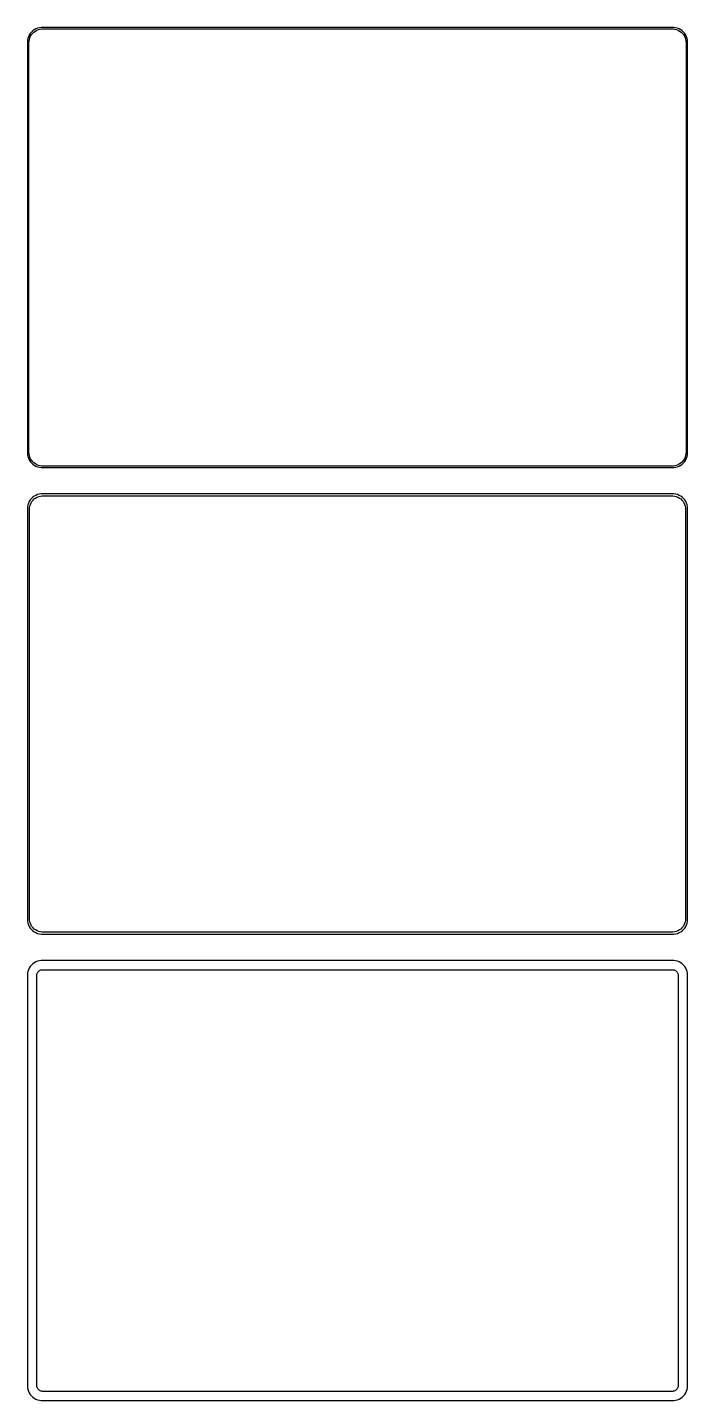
# Model space of a CAD drawing. Header units: metres. Extents: x -112 to 112, y 402 to 870.
import ezdxf

# ---------------------------------------------------------------- set-up
doc = ezdxf.new("R2010")
doc.units = ezdxf.units.M

msp = doc.modelspace()

# ---------------------------------------------------------------- linework, layer by layer
for p, q in [((-112.343, 866.243), (-112.461, 865.627)), ((-112.149, 866.841), (-112.343, 866.243)), ((-111.882, 867.409), (-112.149, 866.841)), ((-111.963, 865.345), (-111.851, 865.931)), ((-111.545, 867.939), (-111.882, 867.409)), ((-111.851, 865.931), (-111.666, 866.499)), ((-111.666, 866.499), (-111.412, 867.038)), ((-111.145, 868.423), (-111.545, 867.939)), ((-111.412, 867.038), (-111.093, 867.542)), ((-110.687, 868.853), (-111.145, 868.423)), ((-111.093, 867.542), (-110.713, 868.002)), ((-110.713, 868.002), (-110.278, 868.41)), ((-110.179, 869.222), (-110.687, 868.853)), ((-110.278, 868.41), (-109.795, 868.761)), ((-109.629, 869.524), (-110.179, 869.222)), ((-109.795, 868.761), (-109.272, 869.048)), ((-109.045, 869.755), (-109.629, 869.524)), ((-109.272, 869.048), (-108.718, 869.268)), ((-108.437, 869.911), (-109.045, 869.755)), ((-108.718, 869.268), (-108.14, 869.416)), ((-107.814, 869.99), (-108.437, 869.911)), ((-108.14, 869.416), (-107.548, 869.491)), ((107.814, 869.99), (-107.814, 869.99)), ((-107.548, 869.491), (107.548, 869.491)), ((107.548, 869.491), (108.14, 869.416)), ((108.437, 869.911), (107.814, 869.99)), ((108.14, 869.416), (108.718, 869.268)), ((109.045, 869.755), (108.437, 869.911)), ((108.718, 869.268), (109.272, 869.048)), ((109.629, 869.524), (109.045, 869.755)), ((109.272, 869.048), (109.795, 868.761)), ((110.179, 869.222), (109.629, 869.524)), ((109.795, 868.761), (110.278, 868.41)), ((110.687, 868.853), (110.179, 869.222)), ((110.278, 868.41), (110.713, 868.002)), ((111.145, 868.423), (110.687, 868.853)), ((110.713, 868.002), (111.093, 867.542)), ((111.093, 867.542), (111.412, 867.038)), ((111.545, 867.939), (111.145, 868.423)), ((111.412, 867.038), (111.666, 866.499)), ((111.882, 867.409), (111.545, 867.939)), ((111.666, 866.499), (111.851, 865.931)), ((111.851, 865.931), (111.963, 865.345)), ((112.149, 866.841), (111.882, 867.409)), ((112.343, 866.243), (112.149, 866.841)), ((112.461, 865.627), (112.343, 866.243)), ((-112.461, 865.627), (-112.5, 865)), ((-112.5, 865), (-112.5, 725)), ((-112, 864.75), (-111.963, 865.345)), ((-112, 725.25), (-112, 864.75)), ((111.963, 865.345), (112, 864.75)), ((112, 864.75), (112, 725.25)), ((112.5, 865), (112.461, 865.627)), ((112.5, 725), (112.5, 865)), ((-112.5, 725), (-112.461, 724.373)), ((-112.461, 724.373), (-112.343, 723.757)), ((-112.343, 723.757), (-112.149, 723.159)), ((-112.149, 723.159), (-111.882, 722.591)), ((-111.963, 724.655), (-112, 725.25)), ((-111.851, 724.069), (-111.963, 724.655)), ((-111.882, 722.591), (-111.545, 722.061)), ((-111.666, 723.501), (-111.851, 724.069)), ((-111.412, 722.962), (-111.666, 723.501)), ((-111.545, 722.061), (-111.145, 721.577)), ((-111.093, 722.458), (-111.412, 722.962)), ((-111.145, 721.577), (-110.687, 721.147)), ((-110.713, 721.998), (-111.093, 722.458)), ((-110.278, 721.59), (-110.713, 721.998)), ((-110.687, 721.147), (-110.179, 720.778)), ((-109.795, 721.239), (-110.278, 721.59)), ((-110.179, 720.778), (-109.629, 720.476)), ((-109.272, 720.952), (-109.795, 721.239)), ((-108.718, 720.732), (-109.272, 720.952)), ((-108.14, 720.584), (-108.718, 720.732)), ((108.718, 720.732), (108.14, 720.584)), ((109.272, 720.952), (108.718, 720.732)), ((109.795, 721.239), (109.272, 720.952)), ((109.629, 720.476), (110.179, 720.778)), ((110.278, 721.59), (109.795, 721.239)), ((110.179, 720.778), (110.687, 721.147)), ((110.713, 721.998), (110.278, 721.59)), ((110.687, 721.147), (111.145, 721.577)), ((111.093, 722.458), (110.713, 721.998)), ((111.412, 722.962), (111.093, 722.458)), ((111.145, 721.577), (111.545, 722.061)), ((111.666, 723.501), (111.412, 722.962)), ((111.545, 722.061), (111.882, 722.591)), ((111.851, 724.069), (111.666, 723.501)), ((111.963, 724.655), (111.851, 724.069)), ((111.882, 722.591), (112.149, 723.159)), ((112, 725.25), (111.963, 724.655)), ((112.149, 723.159), (112.343, 723.757)), ((112.343, 723.757), (112.461, 724.373)), ((112.461, 724.373), (112.5, 725)), ((-109.629, 720.476), (-109.045, 720.245)), ((-109.045, 720.245), (-108.437, 720.089)), ((-108.437, 720.089), (-107.814, 720.01)), ((-107.548, 720.509), (-108.14, 720.584)), ((-107.814, 720.01), (107.814, 720.01)), ((107.548, 720.509), (-107.548, 720.509)), ((108.14, 720.584), (107.548, 720.509)), ((107.814, 720.01), (108.437, 720.089)), ((108.437, 720.089), (109.045, 720.245)), ((109.045, 720.245), (109.629, 720.476)), ((-112.343, 707.243), (-112.461, 706.627)), ((-112.149, 707.841), (-112.343, 707.243)), ((-111.882, 708.409), (-112.149, 707.841)), ((-111.545, 708.939), (-111.882, 708.409)), ((-111.792, 706.324), (-111.685, 706.889)), ((-111.685, 706.889), (-111.507, 707.435)), ((-111.145, 709.423), (-111.545, 708.939)), ((-111.507, 707.435), (-111.262, 707.956)), ((-111.262, 707.956), (-110.954, 708.441)), ((-110.687, 709.853), (-111.145, 709.423)), ((-110.954, 708.441), (-110.588, 708.884)), ((-110.179, 710.222), (-110.687, 709.853)), ((-110.588, 708.884), (-110.168, 709.278)), ((-109.629, 710.524), (-110.179, 710.222)), ((-110.168, 709.278), (-109.703, 709.616)), ((-109.703, 709.616), (-109.199, 709.893)), ((-109.045, 710.755), (-109.629, 710.524)), ((-109.199, 709.893), (-108.665, 710.104)), ((-108.437, 710.911), (-109.045, 710.755)), ((-108.665, 710.104), (-108.108, 710.247)), ((-107.814, 710.99), (-108.437, 710.911)), ((-108.108, 710.247), (-107.537, 710.319)), ((107.814, 710.99), (-107.814, 710.99)), ((-107.537, 710.319), (107.537, 710.319)), ((107.537, 710.319), (108.108, 710.247)), ((108.437, 710.911), (107.814, 710.99)), ((108.108, 710.247), (108.665, 710.104)), ((109.045, 710.755), (108.437, 710.911)), ((108.665, 710.104), (109.199, 709.893)), ((109.629, 710.524), (109.045, 710.755)), ((109.199, 709.893), (109.703, 709.616)), ((110.179, 710.222), (109.629, 710.524)), ((109.703, 709.616), (110.168, 709.278)), ((110.168, 709.278), (110.588, 708.884)), ((110.687, 709.853), (110.179, 710.222)), ((110.588, 708.884), (110.954, 708.441)), ((111.145, 709.423), (110.687, 709.853)), ((110.954, 708.441), (111.262, 707.956)), ((111.545, 708.939), (111.145, 709.423)), ((111.262, 707.956), (111.507, 707.435)), ((111.507, 707.435), (111.685, 706.889)), ((111.882, 708.409), (111.545, 708.939)), ((111.685, 706.889), (111.792, 706.324)), ((112.149, 707.841), (111.882, 708.409)), ((112.343, 707.243), (112.149, 707.841)), ((112.461, 706.627), (112.343, 707.243)), ((-112.461, 706.627), (-112.5, 706)), ((-112.5, 706), (-112.5, 566)), ((-111.828, 705.75), (-111.792, 706.324)), ((-111.828, 566.25), (-111.828, 705.75)), ((111.792, 706.324), (111.828, 705.75)), ((111.828, 705.75), (111.828, 566.25)), ((112.5, 706), (112.461, 706.627)), ((112.5, 566), (112.5, 706)), ((-112.5, 566), (-112.461, 565.373)), ((-112.461, 565.373), (-112.343, 564.757)), ((-112.343, 564.757), (-112.149, 564.159)), ((-112.149, 564.159), (-111.882, 563.591)), ((-111.882, 563.591), (-111.545, 563.061)), ((-111.792, 565.676), (-111.828, 566.25)), ((-111.685, 565.111), (-111.792, 565.676)), ((-111.507, 564.565), (-111.685, 565.111)), ((-111.545, 563.061), (-111.145, 562.577)), ((-111.262, 564.044), (-111.507, 564.565)), ((-110.954, 563.559), (-111.262, 564.044)), ((-111.145, 562.577), (-110.687, 562.147)), ((-110.588, 563.116), (-110.954, 563.559)), ((-110.687, 562.147), (-110.179, 561.778)), ((-110.168, 562.722), (-110.588, 563.116)), ((-110.179, 561.778), (-109.629, 561.476)), ((-109.703, 562.384), (-110.168, 562.722)), ((-109.199, 562.107), (-109.703, 562.384)), ((-108.665, 561.896), (-109.199, 562.107)), ((-108.108, 561.753), (-108.665, 561.896)), ((-107.537, 561.681), (-108.108, 561.753)), ((107.537, 561.681), (-107.537, 561.681)), ((108.108, 561.753), (107.537, 561.681)), ((108.665, 561.896), (108.108, 561.753)), ((109.199, 562.107), (108.665, 561.896)), ((109.703, 562.384), (109.199, 562.107)), ((109.629, 561.476), (110.179, 561.778)), ((110.168, 562.722), (109.703, 562.384)), ((110.588, 563.116), (110.168, 562.722)), ((110.179, 561.778), (110.687, 562.147)), ((110.954, 563.559), (110.588, 563.116)), ((110.687, 562.147), (111.145, 562.577)), ((111.262, 564.044), (110.954, 563.559)), ((111.145, 562.577), (111.545, 563.061)), ((111.507, 564.565), (111.262, 564.044)), ((111.685, 565.111), (111.507, 564.565)), ((111.545, 563.061), (111.882, 563.591)), ((111.792, 565.676), (111.685, 565.111)), ((111.828, 566.25), (111.792, 565.676)), ((111.882, 563.591), (112.149, 564.159)), ((112.149, 564.159), (112.343, 564.757)), ((112.343, 564.757), (112.461, 565.373)), ((112.461, 565.373), (112.5, 566)), ((-109.629, 561.476), (-109.045, 561.245)), ((-109.045, 561.245), (-108.437, 561.089)), ((-108.437, 561.089), (-107.814, 561.01)), ((-107.814, 561.01), (107.814, 561.01)), ((107.814, 561.01), (108.437, 561.089)), ((108.437, 561.089), (109.045, 561.245)), ((109.045, 561.245), (109.629, 561.476)), ((-112.461, 547.627), (-112.5, 547)), ((-112.343, 548.243), (-112.461, 547.627)), ((-112.149, 548.841), (-112.343, 548.243)), ((-111.882, 549.409), (-112.149, 548.841)), ((-111.545, 549.939), (-111.882, 549.409)), ((-111.145, 550.423), (-111.545, 549.939)), ((-110.687, 550.853), (-111.145, 550.423)), ((-110.179, 551.222), (-110.687, 550.853)), ((-109.629, 551.524), (-110.179, 551.222)), ((-109.045, 551.755), (-109.629, 551.524)), ((-109.211, 547.527), (-109.099, 547.766)), ((-109.099, 547.766), (-108.957, 547.99)), ((-108.437, 551.911), (-109.045, 551.755)), ((-108.957, 547.99), (-108.788, 548.194)), ((-108.788, 548.194), (-108.595, 548.376)), ((-108.595, 548.376), (-108.38, 548.531)), ((-107.814, 551.99), (-108.437, 551.911)), ((-108.38, 548.531), (-108.148, 548.659)), ((-108.148, 548.659), (-107.902, 548.756)), ((-107.902, 548.756), (-107.645, 548.822)), ((107.814, 551.99), (-107.814, 551.99)), ((-107.645, 548.822), (-107.382, 548.855)), ((-107.382, 548.855), (107.382, 548.855)), ((107.382, 548.855), (107.645, 548.822)), ((107.645, 548.822), (107.902, 548.756)), ((108.437, 551.911), (107.814, 551.99)), ((107.902, 548.756), (108.148, 548.659)), ((108.148, 548.659), (108.38, 548.531)), ((108.38, 548.531), (108.595, 548.376)), ((109.045, 551.755), (108.437, 551.911)), ((108.595, 548.376), (108.788, 548.194)), ((108.788, 548.194), (108.957, 547.99)), ((108.957, 547.99), (109.099, 547.766)), ((109.629, 551.524), (109.045, 551.755)), ((109.099, 547.766), (109.211, 547.527)), ((110.179, 551.222), (109.629, 551.524)), ((110.687, 550.853), (110.179, 551.222)), ((111.145, 550.423), (110.687, 550.853)), ((111.545, 549.939), (111.145, 550.423)), ((111.882, 549.409), (111.545, 549.939)), ((112.149, 548.841), (111.882, 549.409)), ((112.343, 548.243), (112.149, 548.841)), ((112.461, 547.627), (112.343, 548.243)), ((112.5, 547), (112.461, 547.627)), ((-112.5, 547), (-112.5, 407)), ((-109.36, 546.75), (-109.343, 547.014)), ((-109.36, 407.25), (-109.36, 546.75)), ((-109.343, 547.014), (-109.293, 547.275)), ((-109.293, 547.275), (-109.211, 547.527)), ((109.211, 547.527), (109.293, 547.275)), ((109.293, 547.275), (109.343, 547.014)), ((109.343, 547.014), (109.36, 546.75)), ((109.36, 546.75), (109.36, 407.25)), ((112.5, 407), (112.5, 547)), ((-109.343, 406.986), (-109.36, 407.25)), ((109.36, 407.25), (109.343, 406.986)), ((-112.5, 407), (-112.461, 406.373)), ((-112.461, 406.373), (-112.343, 405.757)), ((-112.343, 405.757), (-112.149, 405.159)), ((-112.149, 405.159), (-111.882, 404.591)), ((-111.882, 404.591), (-111.545, 404.061)), ((-111.545, 404.061), (-111.145, 403.577)), ((-111.145, 403.577), (-110.687, 403.147)), ((-110.687, 403.147), (-110.179, 402.778)), ((-110.179, 402.778), (-109.629, 402.476)), ((-109.629, 402.476), (-109.045, 402.245)), ((-109.293, 406.725), (-109.343, 406.986)), ((-109.211, 406.473), (-109.293, 406.725)), ((-109.099, 406.234), (-109.211, 406.473)), ((-108.957, 406.01), (-109.099, 406.234)), ((-108.788, 405.806), (-108.957, 406.01)), ((-108.595, 405.624), (-108.788, 405.806)), ((-108.38, 405.469), (-108.595, 405.624)), ((-108.148, 405.341), (-108.38, 405.469)), ((-107.902, 405.244), (-108.148, 405.341)), ((-107.645, 405.178), (-107.902, 405.244)), ((-107.382, 405.145), (-107.645, 405.178)), ((107.382, 405.145), (-107.382, 405.145)), ((107.645, 405.178), (107.382, 405.145)), ((107.902, 405.244), (107.645, 405.178)), ((108.148, 405.341), (107.902, 405.244)), ((108.38, 405.469), (108.148, 405.341)), ((108.595, 405.624), (108.38, 405.469)), ((108.788, 405.806), (108.595, 405.624)), ((108.957, 406.01), (108.788, 405.806)), ((109.099, 406.234), (108.957, 406.01)), ((109.045, 402.245), (109.629, 402.476)), ((109.211, 406.473), (109.099, 406.234)), ((109.293, 406.725), (109.211, 406.473)), ((109.343, 406.986), (109.293, 406.725)), ((109.629, 402.476), (110.179, 402.778)), ((110.179, 402.778), (110.687, 403.147)), ((110.687, 403.147), (111.145, 403.577)), ((111.145, 403.577), (111.545, 404.061)), ((111.545, 404.061), (111.882, 404.591)), ((111.882, 404.591), (112.149, 405.159)), ((112.149, 405.159), (112.343, 405.757)), ((112.343, 405.757), (112.461, 406.373)), ((112.461, 406.373), (112.5, 407)), ((-109.045, 402.245), (-108.437, 402.089)), ((-108.437, 402.089), (-107.814, 402.01)), ((-107.814, 402.01), (107.814, 402.01)), ((107.814, 402.01), (108.437, 402.089)), ((108.437, 402.089), (109.045, 402.245))]:
    msp.add_line(p, q)

doc.saveas('drawing.dxf')
